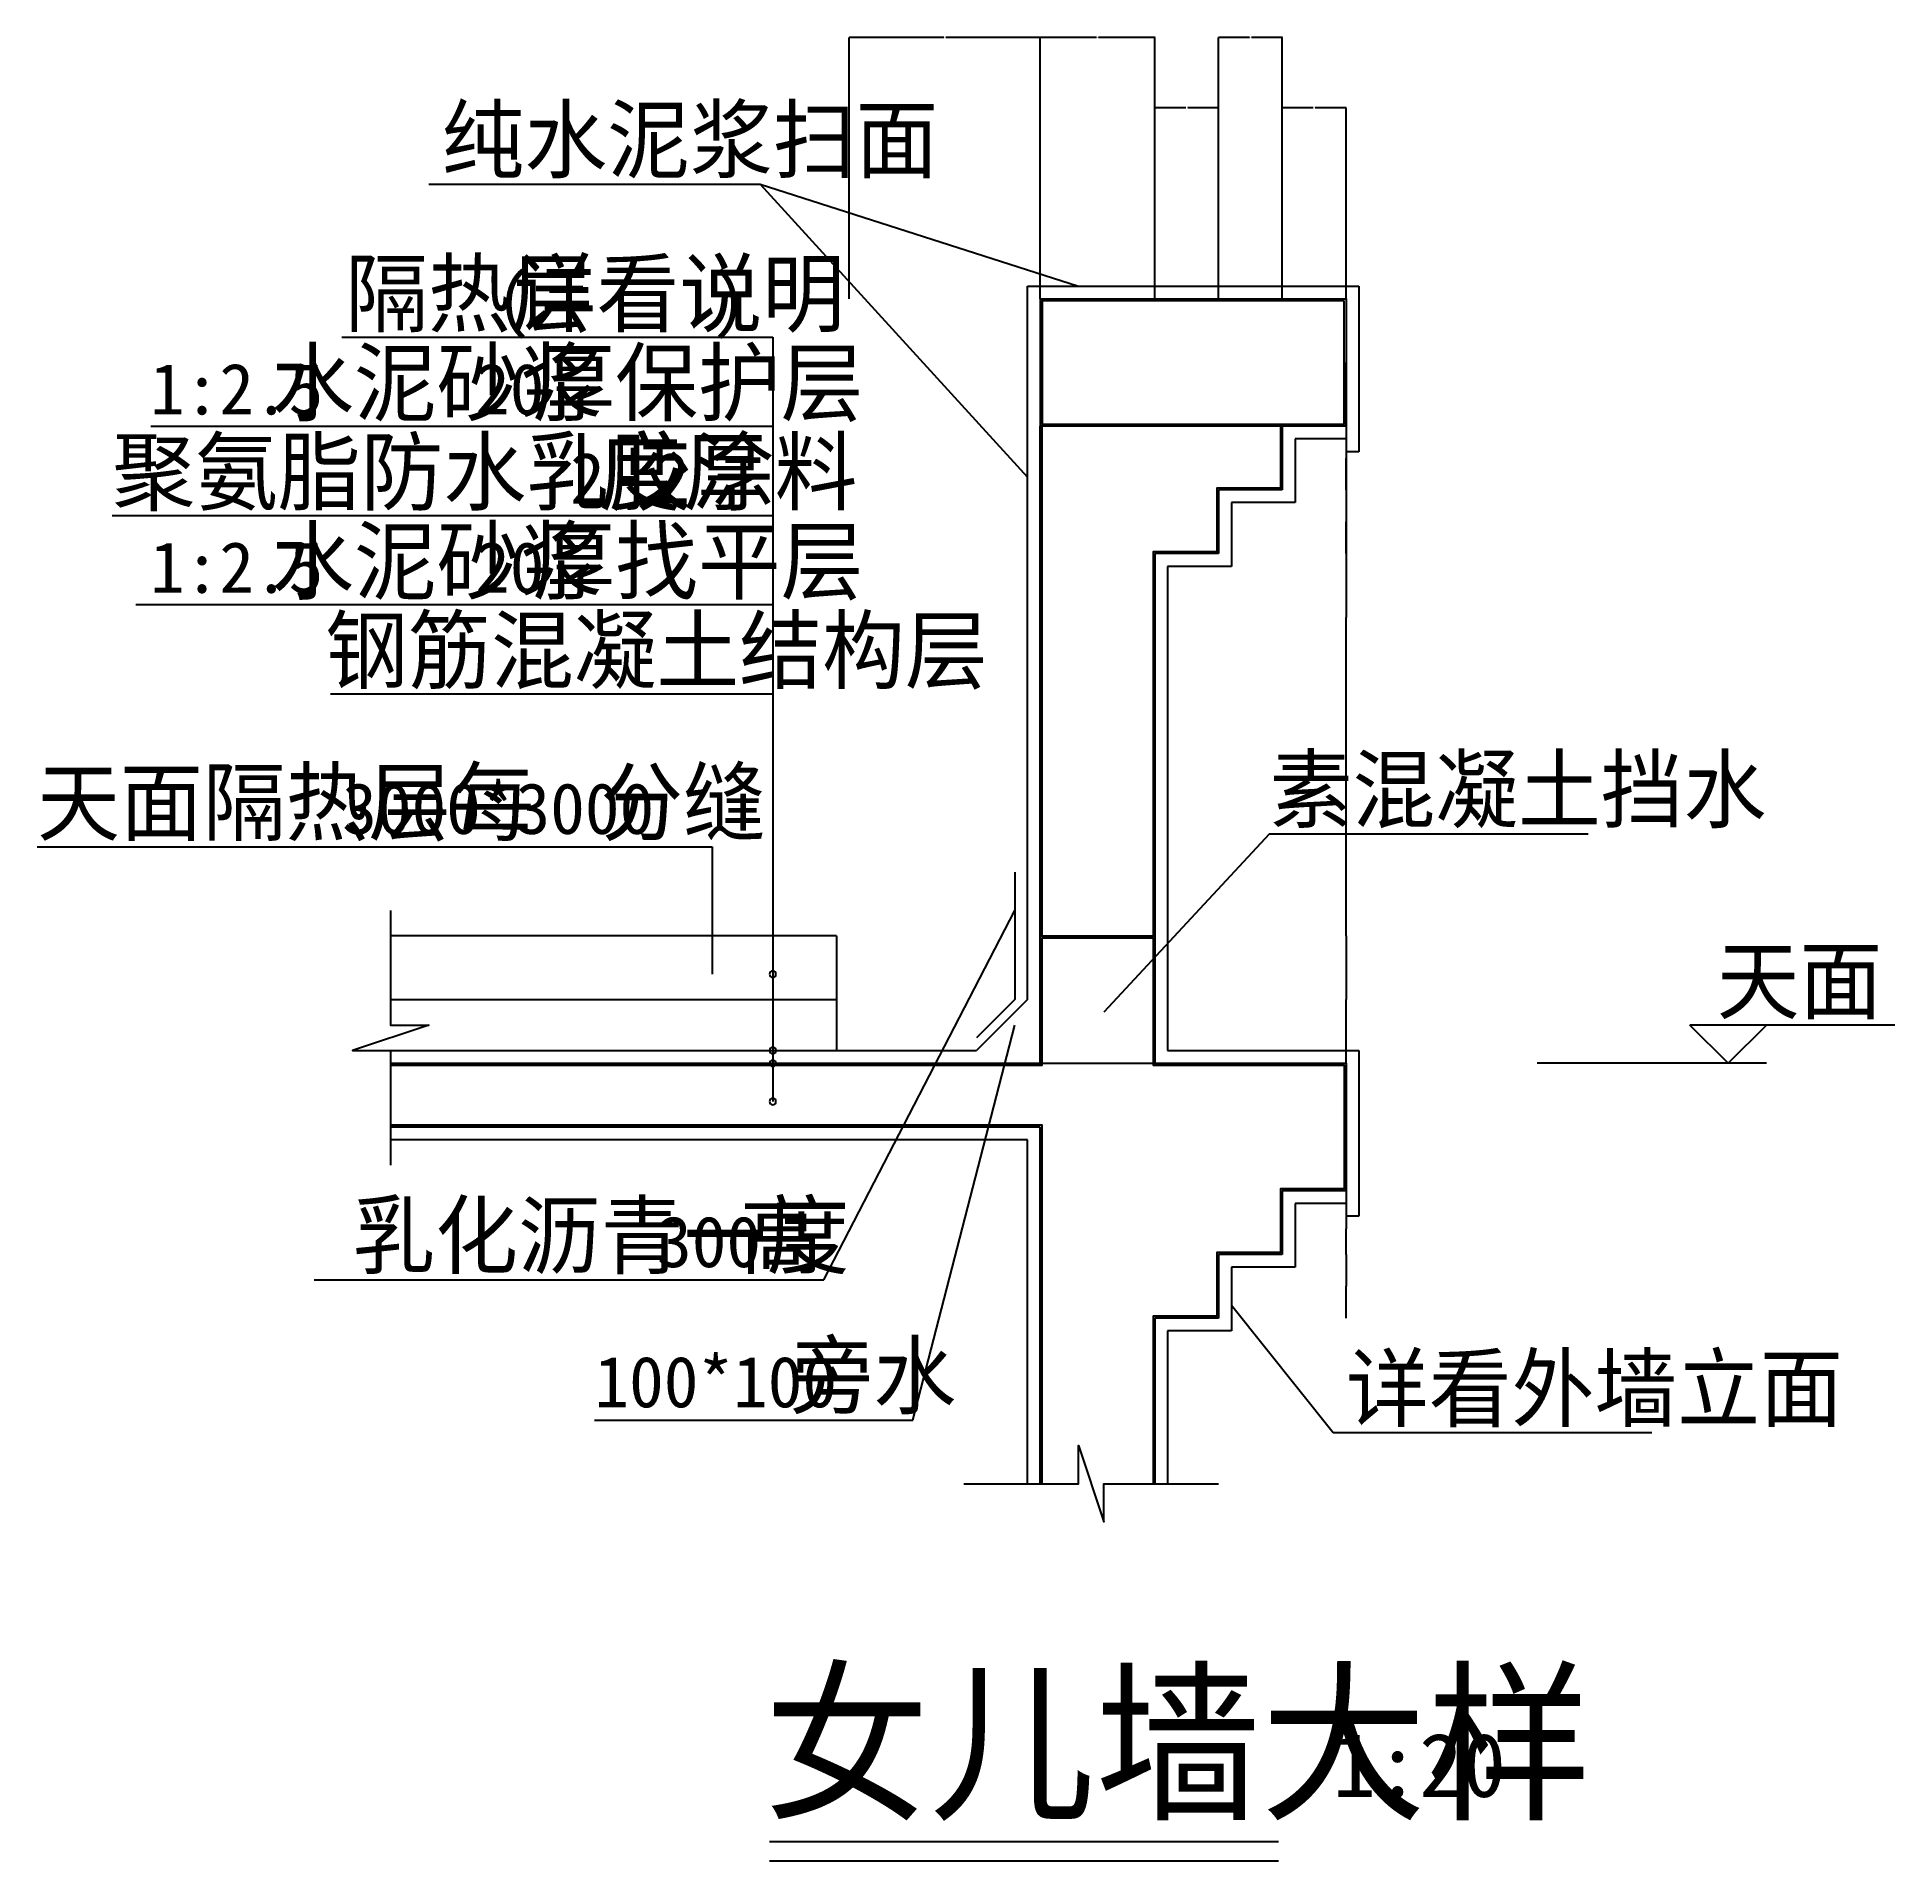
# Model space of a CAD drawing. Header units: metres. Extents: x 2293 to 5209, y -3298 to -436.
import ezdxf

# ---------------------------------------------------------------- set-up
doc = ezdxf.new("R2010")
doc.units = ezdxf.units.M
for name, color, linetype in [('PUB_DIM', 3, 'Continuous'), ('PUB_TEXT', 7, 'Continuous'), ('PUB_WALL', 255, 'Continuous'), ('S_E_COLUMN', 4, 'Continuous'), ('S_FLOOR', 2, 'Continuous'), ('S_SURFACE', 6, 'Continuous'), ('S_WALL', 255, 'Continuous')]:
    doc.layers.add(name, color=color, linetype=linetype)
doc.dimstyles.get("Standard").update_dxf_attribs({"dimtxt": 2.5, "dimasz": 2.5, "dimexe": 1.25, "dimexo": 0.625, "dimtad": 1, "dimcen": 2.5, "dimazin": 3, "dimtfac": 1, "dimtmove": 0, "dimatfit": 3})

# ---------------------------------------------------------------- blocks, each defined once
blk = doc.blocks.new('*D1')
for p, q in [((4295.99, -546.52), (4247.24, -546.52)), ((4247.49, -846.52), (4247.49, -546.52)), ((4347.74, -546.52), (4298.99, -546.52)), ((4347.49, -846.52), (4347.49, -546.52))]:
    blk.add_line(p, q)
at = {"layer": 'Defpoints'}
for p in [(4347.49, -546.52), (4247.49, -846.52), (4347.49, -846.52)]:
    blk.add_point(p, dxfattribs=at)
at = {"layer": 'PUB_DIM', "insert": (4297.49, -546.52), "char_height": 1, "attachment_point": 5}
blk.add_mtext('100', dxfattribs=at)
blk = doc.blocks.new('*D2')
for p, q in [((3715.99, -436.5), (3567.24, -436.5)), ((3567.49, -846.52), (3567.49, -436.5)), ((3867.74, -436.5), (3718.99, -436.5)), ((3867.49, -846.52), (3867.49, -436.5))]:
    blk.add_line(p, q)
at = {"layer": 'Defpoints'}
for p in [(3867.49, -436.5), (3567.49, -846.52), (3867.49, -846.52)]:
    blk.add_point(p, dxfattribs=at)
at = {"layer": 'PUB_DIM', "insert": (3717.49, -436.5), "char_height": 1, "attachment_point": 5}
blk.add_mtext('300', dxfattribs=at)
blk = doc.blocks.new('*D3')
for p, q in [((4095.99, -546.52), (4047.24, -546.52)), ((4047.49, -846.52), (4047.49, -546.52)), ((4147.74, -546.52), (4098.99, -546.52)), ((4147.49, -846.52), (4147.49, -546.52))]:
    blk.add_line(p, q)
at = {"layer": 'Defpoints'}
for p in [(4147.49, -546.52), (4047.49, -846.52), (4147.49, -846.52)]:
    blk.add_point(p, dxfattribs=at)
at = {"layer": 'PUB_DIM', "insert": (4097.49, -546.52), "char_height": 1, "attachment_point": 5}
blk.add_mtext('100', dxfattribs=at)
blk = doc.blocks.new('*D4')
for p, q in [((3955.99, -436.5), (3867.24, -436.5)), ((3867.49, -846.52), (3867.49, -436.5)), ((4047.74, -436.5), (3958.99, -436.5)), ((4047.49, -846.52), (4047.49, -436.5))]:
    blk.add_line(p, q)
at = {"layer": 'Defpoints'}
for p in [(4047.49, -436.5), (3867.49, -846.52), (4047.49, -846.52)]:
    blk.add_point(p, dxfattribs=at)
at = {"layer": 'PUB_DIM', "insert": (3957.49, -436.5), "char_height": 1, "attachment_point": 5}
blk.add_mtext('180', dxfattribs=at)
blk = doc.blocks.new('*D5')
for p, q in [((4195.99, -436.5), (4147.24, -436.5)), ((4147.49, -846.52), (4147.49, -436.5)), ((4247.74, -436.5), (4198.99, -436.5)), ((4247.49, -846.52), (4247.49, -436.5))]:
    blk.add_line(p, q)
at = {"layer": 'Defpoints'}
for p in [(4247.49, -436.5), (4147.49, -846.52), (4247.49, -846.52)]:
    blk.add_point(p, dxfattribs=at)
at = {"layer": 'PUB_DIM', "insert": (4197.49, -436.5), "char_height": 1, "attachment_point": 5}
blk.add_mtext('100', dxfattribs=at)
blk = doc.blocks.new('*D6')
for p, q in [((4347.49, -2046.52), (4347.49, -2146.52)), ((4347.24, -2146.52), (4346.99, -2146.52)), ((4347.49, -2246.52), (4347.49, -2146.52)), ((4347.49, -2146.52), (4347.49, -2146.52)), ((4347.74, -2146.52), (4347.99, -2146.52))]:
    blk.add_line(p, q)
at = {"layer": 'Defpoints'}
for p in [(4347.49, -2046.52), (4347.49, -2146.52), (4347.49, -2246.52)]:
    blk.add_point(p, dxfattribs=at)
at = {"layer": 'PUB_DIM', "insert": (4347.49, -2145.395), "char_height": 1, "attachment_point": 5}
blk.add_mtext('0', dxfattribs=at)
blk = doc.blocks.new('*D7')
for p, q in [((4347.49, -2346.52), (4347.49, -2396.52)), ((4347.24, -2396.52), (4346.99, -2396.52)), ((4347.49, -2446.52), (4347.49, -2396.52)), ((4347.49, -2396.52), (4347.49, -2396.52)), ((4347.74, -2396.52), (4347.99, -2396.52))]:
    blk.add_line(p, q)
at = {"layer": 'Defpoints'}
for p in [(4347.49, -2346.52), (4347.49, -2396.52), (4347.49, -2446.52)]:
    blk.add_point(p, dxfattribs=at)
at = {"layer": 'PUB_DIM', "insert": (4347.49, -2395.395), "char_height": 1, "attachment_point": 5}
blk.add_mtext('0', dxfattribs=at)
blk = doc.blocks.new('*D8')
for p, q in [((4347.49, -2246.52), (4347.49, -2306.52)), ((4347.24, -2306.52), (4346.99, -2306.52)), ((4347.49, -2346.52), (4347.49, -2306.52)), ((4347.49, -2306.52), (4347.49, -2306.52)), ((4347.74, -2306.52), (4347.99, -2306.52))]:
    blk.add_line(p, q)
at = {"layer": 'Defpoints'}
for p in [(4347.49, -2246.52), (4347.49, -2306.52), (4347.49, -2346.52)]:
    blk.add_point(p, dxfattribs=at)
at = {"layer": 'PUB_DIM', "insert": (4347.49, -2305.395), "char_height": 1, "attachment_point": 5}
blk.add_mtext('0', dxfattribs=at)
blk = doc.blocks.new('*D9')
for p, q in [((4347.49, -846.52), (4347.49, -1346.52)), ((4347.24, -1346.52), (4346.99, -1346.52)), ((4347.49, -1846.52), (4347.49, -1346.52)), ((4347.49, -1346.52), (4347.49, -1346.52)), ((4347.74, -1346.52), (4347.99, -1346.52))]:
    blk.add_line(p, q)
at = {"layer": 'Defpoints'}
for p in [(4347.49, -846.52), (4347.49, -1346.52), (4347.49, -1846.52)]:
    blk.add_point(p, dxfattribs=at)
at = {"layer": 'PUB_DIM', "insert": (4347.49, -1345.395), "char_height": 1, "attachment_point": 5}
blk.add_mtext('0', dxfattribs=at)
blk = doc.blocks.new('*D10')
for p, q in [((4347.49, -1846.52), (4347.49, -1946.52)), ((4347.24, -1946.52), (4346.99, -1946.52)), ((4347.49, -2046.52), (4347.49, -1946.52)), ((4347.49, -1946.52), (4347.49, -1946.52)), ((4347.74, -1946.52), (4347.99, -1946.52))]:
    blk.add_line(p, q)
at = {"layer": 'Defpoints'}
for p in [(4347.49, -1846.52), (4347.49, -1946.52), (4347.49, -2046.52)]:
    blk.add_point(p, dxfattribs=at)
at = {"layer": 'PUB_DIM', "insert": (4347.49, -1945.395), "char_height": 1, "attachment_point": 5}
blk.add_mtext('0', dxfattribs=at)
blk = doc.blocks.new('*D11')
for p, q in [((4347.49, -846.52), (4347.49, -946.52)), ((4347.24, -946.52), (4346.99, -946.52)), ((4347.49, -1046.52), (4347.49, -946.52)), ((4347.49, -946.52), (4347.49, -946.52)), ((4347.74, -946.52), (4347.99, -946.52))]:
    blk.add_line(p, q)
at = {"layer": 'Defpoints'}
for p in [(4347.49, -846.52), (4347.49, -946.52), (4347.49, -1046.52)]:
    blk.add_point(p, dxfattribs=at)
at = {"layer": 'PUB_DIM', "insert": (4347.49, -945.395), "char_height": 1, "attachment_point": 5}
blk.add_mtext('0', dxfattribs=at)
blk = doc.blocks.new('*D12')
for p, q in [((4347.49, -1146.52), (4347.49, -1196.52)), ((4347.24, -1196.52), (4346.99, -1196.52)), ((4347.49, -1246.52), (4347.49, -1196.52)), ((4347.49, -1196.52), (4347.49, -1196.52)), ((4347.74, -1196.52), (4347.99, -1196.52))]:
    blk.add_line(p, q)
at = {"layer": 'Defpoints'}
for p in [(4347.49, -1146.52), (4347.49, -1196.52), (4347.49, -1246.52)]:
    blk.add_point(p, dxfattribs=at)
at = {"layer": 'PUB_DIM', "insert": (4347.49, -1195.395), "char_height": 1, "attachment_point": 5}
blk.add_mtext('0', dxfattribs=at)
blk = doc.blocks.new('*D13')
for p, q in [((4347.49, -1046.52), (4347.49, -1096.52)), ((4347.24, -1096.52), (4346.99, -1096.52)), ((4347.49, -1146.52), (4347.49, -1096.52)), ((4347.49, -1096.52), (4347.49, -1096.52)), ((4347.74, -1096.52), (4347.99, -1096.52))]:
    blk.add_line(p, q)
at = {"layer": 'Defpoints'}
for p in [(4347.49, -1046.52), (4347.49, -1096.52), (4347.49, -1146.52)]:
    blk.add_point(p, dxfattribs=at)
at = {"layer": 'PUB_DIM', "insert": (4347.49, -1095.395), "char_height": 1, "attachment_point": 5}
blk.add_mtext('0', dxfattribs=at)

msp = doc.modelspace()

# ---------------------------------------------------------------- linework, layer by layer
for points in [[(3442.25, -3268.1), (4241.68, -3268.1)], [(3442.25, -3298.38), (4241.68, -3298.38)]]:
    msp.add_lwpolyline(points)
at = {"layer": 'PUB_DIM'}
for p, q in [((5209.2, -1986.52), (4887.49, -1986.52)), ((4947.49, -2046.52), (4887.49, -1986.52)), ((5007.49, -1986.52), (4947.49, -2046.52)), ((5007.49, -2046.52), (4647.49, -2046.52))]:
    msp.add_line(p, q, dxfattribs=at)
at = {"layer": 'PUB_WALL'}
msp.add_lwpolyline([(4344.49, -849.52), (3870.49, -849.52), (3870.49, -1043.52), (4344.49, -1043.52)], close=True, dxfattribs=at)
for points in [[(3870.49, -1846.52), (3870.49, -1046.52)], [(4244.49, -1046.52), (4244.49, -1143.52), (4144.49, -1143.52), (4144.49, -1243.52), (4044.49, -1243.52), (4044.49, -1846.52)], [(2847.49, -2049.52), (3870.49, -2049.52), (3870.49, -1849.52), (4044.49, -1849.52), (4044.49, -2049.52), (4344.49, -2049.52), (4344.49, -2243.52), (4244.49, -2243.52), (4244.49, -2343.52), (4144.49, -2343.52), (4144.49, -2443.52), (4044.49, -2443.52), (4044.49, -2706.52)], [(3870.49, -2706.52), (3870.49, -2143.52), (2847.49, -2143.52)]]:
    msp.add_lwpolyline(points, dxfattribs=at)
at = {"layer": 'S_E_COLUMN'}
for p, q in [((3547.49, -1846.52), (2847.49, -1846.52)), ((3547.49, -1846.52), (3547.49, -2026.52)), ((2847.49, -1946.52), (3547.49, -1946.52))]:
    msp.add_line(p, q, dxfattribs=at)
at = {"layer": 'S_FLOOR'}
for p, q in [((3867.49, -846.52), (4347.49, -846.52)), ((3867.49, -846.52), (3867.49, -1046.52)), ((4347.49, -846.52), (4347.49, -1046.52)), ((4347.49, -1046.52), (3867.49, -1046.52)), ((3867.49, -1846.52), (4047.49, -1846.52)), ((3867.49, -2046.52), (3867.49, -1846.52)), ((4047.49, -1846.52), (4047.49, -2046.52)), ((2847.49, -2046.52), (3867.49, -2046.52)), ((4047.49, -2046.52), (4347.49, -2046.52)), ((4347.49, -2046.52), (4347.49, -2246.52)), ((3867.49, -2146.52), (2847.49, -2146.52)), ((3867.49, -2706.52), (3867.49, -2146.52)), ((4247.49, -2246.52), (4247.49, -2346.52)), ((4347.49, -2246.52), (4247.49, -2246.52)), ((4147.49, -2346.52), (4147.49, -2446.52)), ((4247.49, -2346.52), (4147.49, -2346.52)), ((4047.49, -2446.52), (4047.49, -2706.52)), ((4147.49, -2446.52), (4047.49, -2446.52))]:
    msp.add_line(p, q, dxfattribs=at)
at = {"layer": 'S_SURFACE'}
for p, q in [((2907.49, -666.52), (3427.49, -666.52)), ((3427.49, -666.52), (3847.49, -1126.52)), ((3427.49, -666.52), (3927.49, -826.52)), ((3847.49, -1946.52), (3847.49, -826.52)), ((3847.49, -826.52), (4367.49, -826.52)), ((4367.49, -826.52), (4367.49, -1066.52)), ((4367.49, -846.52), (4367.49, -1086.52)), ((2771.05, -906.52), (3447.49, -906.52)), ((3447.49, -906.52), (3447.49, -2106.52)), ((2471.12, -1046.52), (3447.49, -1046.52)), ((4267.49, -1066.52), (4267.49, -1166.52)), ((4347.49, -1066.52), (4267.49, -1066.52)), ((4347.49, -1066.52), (4347.49, -1086.52)), ((4367.49, -1086.52), (4347.49, -1086.52)), ((4167.49, -1166.52), (4167.49, -1266.52)), ((4267.49, -1166.52), (4167.49, -1166.52)), ((2410.15, -1186.52), (3447.49, -1186.52)), ((4067.49, -1266.52), (4067.49, -2026.52)), ((4167.49, -1266.52), (4067.49, -1266.52)), ((2447.49, -1326.52), (3447.49, -1326.52)), ((2752.92, -1466.52), (3447.49, -1466.52)), ((4227.49, -1686.52), (3967.49, -1966.52)), ((4227.49, -1686.52), (4727.49, -1686.52)), ((2292.54, -1706.52), (3352.54, -1706.52)), ((3352.54, -1706.52), (3352.54, -1906.52)), ((3527.49, -2386.52), (3827.49, -1806.52)), ((3847.49, -1946.52), (3767.49, -2026.52)), ((3667.49, -2606.52), (3827.49, -1986.52)), ((2847.49, -2026.52), (3767.49, -2026.52)), ((4067.49, -2026.52), (4367.49, -2026.52)), ((4367.49, -2026.52), (4367.49, -2266.52)), ((3867.49, -2046.52), (4047.49, -2046.52)), ((4367.49, -2046.52), (4367.49, -2286.52)), ((3847.49, -2166.52), (2847.49, -2166.52)), ((3847.49, -2706.52), (3847.49, -2166.52)), ((4347.49, -2266.52), (4267.49, -2266.52)), ((4267.49, -2266.52), (4267.49, -2366.52)), ((4347.49, -2266.52), (4347.49, -2286.52)), ((4367.49, -2286.52), (4347.49, -2286.52)), ((2727.49, -2386.52), (3527.49, -2386.52)), ((4267.49, -2366.52), (4167.49, -2366.52)), ((4167.49, -2366.52), (4167.49, -2466.52)), ((4327.49, -2626.52), (4167.49, -2426.52)), ((4067.49, -2466.52), (4067.49, -2706.52)), ((4167.49, -2466.52), (4067.49, -2466.52)), ((3167.49, -2606.52), (3667.49, -2606.52)), ((4827.49, -2626.52), (4327.49, -2626.52))]:
    msp.add_line(p, q, dxfattribs=at)
for points in [[(3827.49, -1746.52), (3827.49, -1946.52), (3767.49, -2006.52)], [(2847.49, -1806.52), (2847.49, -1986.52), (2907.49, -1986.52), (2787.49, -2026.52), (2847.49, -2026.52), (2847.49, -2206.52)], [(3747.49, -2706.52), (3927.49, -2706.52), (3927.49, -2646.52), (3967.49, -2766.52), (3967.49, -2706.52), (4147.49, -2706.52)]]:
    msp.add_lwpolyline(points, dxfattribs=at)
for points in [[(3442.49, -1906.52, 1), (3452.49, -1906.52, 1)], [(3442.49, -2026.52, 1), (3452.49, -2026.52, 1)], [(3442.49, -2046.52, 1), (3452.49, -2046.52, 1)], [(3442.49, -2106.52, 1), (3452.49, -2106.52, 1)]]:
    msp.add_lwpolyline(points, format="xyb", close=True, dxfattribs=at)
at = {"layer": 'S_WALL'}
for p, q in [((3867.49, -1846.52), (3867.49, -1046.52)), ((4247.49, -1046.52), (4247.49, -1146.52)), ((4247.49, -1146.52), (4147.49, -1146.52)), ((4147.49, -1146.52), (4147.49, -1246.52)), ((4047.49, -1246.52), (4047.49, -1846.52)), ((4147.49, -1246.52), (4047.49, -1246.52))]:
    msp.add_line(p, q, dxfattribs=at)

# ---------------------------------------------------------------- texts
at = {"layer": 'PUB_TEXT'}
for s, height, p in [('纯水泥浆扫面', 100, (2927.49, -646.52)), ('隔热层', 100, (2776.24, -888.04)), ('详看说明', 100, (3040.79, -888.04)), ('(', 80, (3013.34, -888.04)), (')', 80, (3351.83, -888.04)), ('水泥砂浆', 100, (2659.93, -1028.04)), ('厚保护层', 100, (3069.97, -1028.04)), ('1:2.5', 80, (2469.73, -1028.04)), ('20', 80, (2980.18, -1028.04)), ('聚氨脂防水乳胶涂料', 100, (2410.4, -1168.04)), ('度', 100, (3174.1, -1168.04)), ('厚', 100, (3307.59, -1168.04)), ('2', 80, (3129.4, -1168.04)), ('2', 80, (3262.88, -1168.04)), ('水泥砂浆', 100, (2659.93, -1308.04)), ('厚找平层', 100, (3069.97, -1308.04)), ('1:2.5', 80, (2469.73, -1308.04)), ('20', 80, (2980.18, -1308.04)), ('钢筋混凝土结构层', 100, (2744.93, -1448.04)), ('天面隔热层每', 100, (2292.54, -1686.52)), ('分缝', 100, (3176.59, -1686.52)), ('素混凝土挡水', 100, (4227.49, -1666.52)), ('3000*3000', 80, (2771.53, -1686.52)), ('天面', 100, (4929.58, -1966.52)), ('乳化沥青一度', 100, (2787.49, -2366.52)), ('高', 100, (3396.32, -2366.52)), ('300', 80, (3265.85, -2366.52)), ('旁水', 100, (3475.45, -2586.52)), ('100*100', 80, (3167.49, -2586.52)), ('详看外墙立面', 100, (4347.49, -2606.52)), ('女儿墙大样', 200, (3433.78, -3213.44)), ('1:20', 100, (4326.37, -3198.11))]:
    msp.add_text(s, height=height, dxfattribs=at).set_placement(p)

# ---------------------------------------------------------------- dimensions: what is measured, and where the dimension line sits
at = {"layer": 'PUB_DIM'}
for base, p1, p2, picture, middle in [((3867.49, -436.5), (3867.49, -846.52), (3567.49, -846.52), '*D2', (3717.49, -436.5)), ((4047.49, -436.5), (4047.49, -846.52), (3867.49, -846.52), '*D4', (3957.49, -436.5)), ((4247.49, -436.5), (4247.49, -846.52), (4147.49, -846.52), '*D5', (4197.49, -436.5)), ((4147.49, -546.52), (4147.49, -846.52), (4047.49, -846.52), '*D3', (4097.49, -546.52)), ((4347.49, -546.52), (4347.49, -846.52), (4247.49, -846.52), '*D1', (4297.49, -546.52)), ((4347.49, -1346.52), (4347.49, -1846.52), (4347.49, -846.52), '*D9', (4347.49, -1345.395)), ((4347.49, -946.52), (4347.49, -846.52), (4347.49, -1046.52), '*D11', (4347.49, -945.395)), ((4347.49, -1096.52), (4347.49, -1046.52), (4347.49, -1146.52), '*D13', (4347.49, -1095.395)), ((4347.49, -1196.52), (4347.49, -1146.52), (4347.49, -1246.52), '*D12', (4347.49, -1195.395)), ((4347.49, -1946.52), (4347.49, -2046.52), (4347.49, -1846.52), '*D10', (4347.49, -1945.395)), ((4347.49, -2146.52), (4347.49, -2246.52), (4347.49, -2046.52), '*D6', (4347.49, -2145.395)), ((4347.49, -2306.52), (4347.49, -2346.52), (4347.49, -2246.52), '*D8', (4347.49, -2305.395)), ((4347.49, -2396.52), (4347.49, -2446.52), (4347.49, -2346.52), '*D7', (4347.49, -2395.395))]:
    dim = msp.add_linear_dim(base=base, p1=p1, p2=p2, dimstyle='Standard', dxfattribs=at)
    dim.commit()
    dim.dimension.update_dxf_attribs({"geometry": picture, "text_midpoint": middle})

doc.saveas('drawing.dxf')
